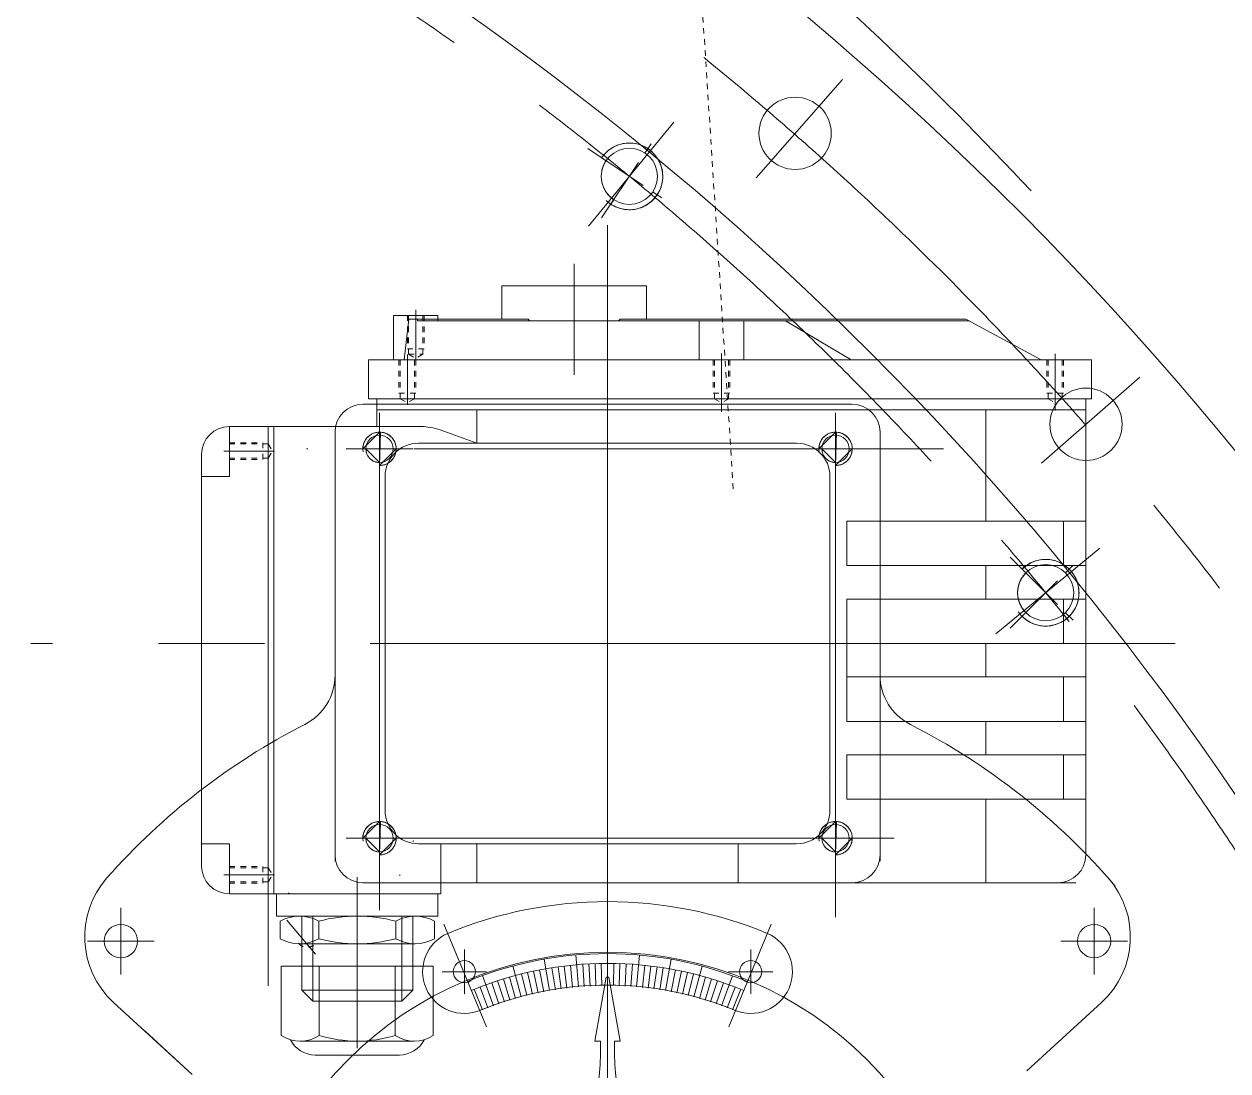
# Model space of a CAD drawing. Header units: millimetres. Extents: x 2 to 671028, y -1 to 511258.
# Drawn here: x 109157 to 114655, y 107528 to 112308 of the extents above; entities that cross this region are included whole.
import ezdxf

# ---------------------------------------------------------------- set-up
doc = ezdxf.new("R2010")
doc.units = ezdxf.units.MM
doc.header["$LTSCALE"] = 25.4
for name, pattern in [('ACAD_ISO02W100', [15, 12, -3]), ('CENTER', [50.8, 31.75, -6.35, 6.35, -6.35]), ('点画线', [18, 12, -2, 2, -2]), ('虚线', [2, 1, -1])]:
    doc.linetypes.add(name, pattern=pattern)
for name, color, linetype, lineweight in [('CAXA1', 5, 'CENTER', 5), ('中心线层', 5, 'CENTER', 5), ('尺寸线', 3, 'Continuous', 5), ('细实线层', 7, 'Continuous', 5), ('虚线层', 6, 'ACAD_ISO02W100', 5)]:
    doc.layers.add(name, color=color, linetype=linetype, lineweight=lineweight)

msp = doc.modelspace()

# ---------------------------------------------------------------- linework, layer by layer
at = {"color": 7, "lineweight": 5}
for p, q in [((111820.82, 111727.56), (111814.96, 111722.14)), ((111826.96, 111732.66), (111820.82, 111727.56)), ((111833.35, 111737.44), (111826.96, 111732.66)), ((111839.98, 111741.87), (111833.35, 111737.44)), ((111846.84, 111745.95), (111839.98, 111741.87)), ((111853.9, 111749.66), (111846.84, 111745.95)), ((111861.15, 111753), (111853.9, 111749.66)), ((111868.56, 111755.96), (111861.15, 111753)), ((111876.11, 111758.52), (111868.56, 111755.96)), ((111883.79, 111760.69), (111876.11, 111758.52)), ((111891.57, 111762.45), (111883.79, 111760.69)), ((111899.44, 111763.8), (111891.57, 111762.45)), ((111907.36, 111764.74), (111899.44, 111763.8)), ((111915.32, 111765.26), (111907.36, 111764.74)), ((111923.3, 111765.37), (111915.32, 111765.26)), ((111931.27, 111765.05), (111923.3, 111765.37)), ((111939.22, 111764.32), (111931.27, 111765.05)), ((111947.11, 111763.18), (111939.22, 111764.32)), ((111954.94, 111761.62), (111947.11, 111763.18)), ((111962.67, 111759.66), (111954.94, 111761.62)), ((111970.29, 111757.29), (111962.67, 111759.66)), ((111977.78, 111754.53), (111970.29, 111757.29)), ((111985.11, 111751.38), (111977.78, 111754.53)), ((111992.27, 111747.85), (111985.11, 111751.38)), ((111999.23, 111743.95), (111992.27, 111747.85)), ((112005.97, 111739.7), (111999.23, 111743.95)), ((112012.49, 111735.09), (112005.97, 111739.7)), ((112018.76, 111730.15), (112012.49, 111735.09)), ((112024.76, 111724.89), (112018.76, 111730.15)), ((111799.19, 111704.16), (111794.59, 111697.65)), ((111794.59, 111697.65), (111794.59, 111697.65)), ((111794.59, 111697.65), (111814.59, 111684.28)), ((111804.13, 111710.43), (111799.19, 111704.16)), ((111809.4, 111716.43), (111804.13, 111710.43)), ((111807.73, 111672.74), (111804.75, 111666.71)), ((111811.01, 111678.6), (111807.73, 111672.74)), ((111814.96, 111722.14), (111809.4, 111716.43)), ((111814.59, 111684.28), (111811.01, 111678.6)), ((111814.59, 111684.28), (111814.59, 111684.28)), ((112030.47, 111719.32), (112024.76, 111724.89)), ((112035.89, 111713.46), (112030.47, 111719.32)), ((112040.99, 111707.33), (112035.89, 111713.46)), ((112045.76, 111700.94), (112040.99, 111707.33)), ((112050.19, 111694.3), (112045.76, 111700.94)), ((112054.27, 111687.45), (112050.19, 111694.3)), ((112057.99, 111680.38), (112054.27, 111687.45)), ((112061.33, 111673.14), (112057.99, 111680.38)), ((112064.29, 111665.73), (112061.33, 111673.14)), ((111793.24, 111621.37), (111792.98, 111614.66)), ((111793.85, 111628.06), (111793.24, 111621.37)), ((111794.82, 111634.71), (111793.85, 111628.06)), ((111796.13, 111641.3), (111794.82, 111634.71)), ((111797.78, 111647.82), (111796.13, 111641.3)), ((111799.78, 111654.23), (111797.78, 111647.82)), ((111802.1, 111660.54), (111799.78, 111654.23)), ((111804.75, 111666.71), (111802.1, 111660.54)), ((112066.85, 111658.17), (112064.29, 111665.73)), ((112069.02, 111650.49), (112066.85, 111658.17)), ((112070.78, 111642.71), (112069.02, 111650.49)), ((112072.13, 111634.85), (112070.78, 111642.71)), ((112073.07, 111626.92), (112072.13, 111634.85)), ((112073.59, 111618.96), (112073.07, 111626.92)), ((112073.69, 111610.99), (112073.59, 111618.96)), ((111792.98, 111614.66), (111793.06, 111607.94)), ((111793.06, 111607.94), (111793.5, 111601.24)), ((111793.5, 111601.24), (111794.29, 111594.56)), ((111794.29, 111594.56), (111795.43, 111587.94)), ((111795.43, 111587.94), (111796.91, 111581.39)), ((111796.91, 111581.39), (111798.74, 111574.92)), ((111798.74, 111574.92), (111800.9, 111568.56)), ((111800.9, 111568.56), (111803.39, 111562.32)), ((111803.39, 111562.32), (111806.2, 111556.22)), ((112062.86, 111556.51), (112065.62, 111563.99)), ((112065.62, 111563.99), (112067.98, 111571.61)), ((112067.98, 111571.61), (112069.95, 111579.35)), ((112069.95, 111579.35), (112071.5, 111587.17)), ((112071.5, 111587.17), (112072.65, 111595.07)), ((112072.65, 111595.07), (112073.38, 111603.01)), ((112073.38, 111603.01), (112073.69, 111610.99)), ((111806.2, 111556.22), (111809.33, 111550.27)), ((111809.33, 111550.27), (111812.76, 111544.5)), ((111812.76, 111544.5), (111816.5, 111538.91)), ((111816.5, 111538.91), (111820.52, 111533.52)), ((111820.52, 111533.52), (111824.81, 111528.36)), ((111824.81, 111528.36), (111829.38, 111523.42)), ((111829.38, 111523.42), (111834.19, 111518.74)), ((111834.19, 111518.74), (111839.24, 111514.31)), ((111839.24, 111514.31), (111844.52, 111510.15)), ((111844.52, 111510.15), (111850, 111506.27)), ((112027.65, 111503.82), (112033.22, 111509.53)), ((112033.22, 111509.53), (112038.48, 111515.53)), ((112038.48, 111515.53), (112043.42, 111521.8)), ((112043.42, 111521.8), (112048.02, 111528.31)), ((112048.02, 111528.31), (112052.28, 111535.06)), ((112048.02, 111528.31), (112048.02, 111528.31)), ((112052.28, 111535.06), (112056.18, 111542.02)), ((112056.18, 111542.02), (112059.71, 111549.18)), ((112059.71, 111549.18), (112062.86, 111556.51)), ((111850, 111506.27), (111836.64, 111486.26)), ((111836.64, 111486.26), (111836.64, 111486.26)), ((111836.64, 111486.26), (111843.38, 111482.01)), ((111843.38, 111482.01), (111850.35, 111478.11)), ((111850, 111506.27), (111850, 111506.27)), ((111850.35, 111478.11), (111857.5, 111474.58)), ((111857.5, 111474.58), (111864.83, 111471.43)), ((111864.83, 111471.43), (111872.32, 111468.67)), ((111872.32, 111468.67), (111879.94, 111466.3)), ((111879.94, 111466.3), (111887.67, 111464.34)), ((111887.67, 111464.34), (111895.5, 111462.78)), ((111895.5, 111462.78), (111903.39, 111461.64)), ((111903.39, 111461.64), (111911.34, 111460.91)), ((111911.34, 111460.91), (111919.31, 111460.59)), ((111919.31, 111460.59), (111927.29, 111460.7)), ((111927.29, 111460.7), (111935.25, 111461.22)), ((111935.25, 111461.22), (111943.17, 111462.16)), ((111943.17, 111462.16), (111951.04, 111463.51)), ((111951.04, 111463.51), (111958.82, 111465.27)), ((111958.82, 111465.27), (111966.5, 111467.43)), ((111966.5, 111467.43), (111974.05, 111470)), ((111974.05, 111470), (111981.46, 111472.96)), ((111981.46, 111472.96), (111988.71, 111476.3)), ((111988.71, 111476.3), (111995.77, 111480.01)), ((111995.77, 111480.01), (112002.63, 111484.09)), ((112002.63, 111484.09), (112009.26, 111488.52)), ((112009.26, 111488.52), (112015.66, 111493.3)), ((112015.66, 111493.3), (112021.79, 111498.4)), ((112021.79, 111498.4), (112027.65, 111503.82)), ((111338.98, 111112.99), (111999.38, 111112.99)), ((111338.98, 111112.99), (111338.98, 110960.59)), ((111999.38, 111112.99), (111999.38, 110960.59)), ((110843.68, 110978.37), (110843.68, 110775.17)), ((110843.68, 110978.37), (111046.88, 110978.37)), ((110893.01, 110775.17), (110913.3, 110960.59)), ((110913.3, 110960.59), (111458.46, 110960.59)), ((110953.03, 110960.59), (110953.03, 110952.97)), ((111046.88, 110978.37), (111046.88, 110952.97)), ((111466.08, 110952.97), (111458.46, 110960.59)), ((111872.28, 110952.97), (111879.9, 110960.59)), ((111879.9, 110960.59), (113455.23, 110960.59)), ((113802.78, 110775.17), (113461.25, 110959.07)), ((110953.03, 110952.97), (113472.58, 110952.97)), ((112240.68, 110952.97), (112240.68, 110775.17)), ((112443.88, 110952.97), (112443.88, 110775.17)), ((112934.94, 110775.17), (112634.38, 110952.97)), ((110729.38, 110775.17), (114031.38, 110775.17)), ((110729.38, 110775.17), (110729.38, 110597.37)), ((114031.38, 110775.17), (114031.38, 110597.37)), ((110729.38, 110597.37), (114031.38, 110597.37)), ((110767.48, 110597.37), (110767.48, 110470.37)), ((114005.98, 110597.37), (114005.98, 108514.57)), ((110703.98, 110571.97), (112939.18, 110571.97)), ((110767.48, 110546.57), (114005.98, 110546.57)), ((111224.68, 110546.57), (111224.68, 110394.17)), ((113548.78, 110546.57), (113548.78, 110038.57)), ((110094.38, 110241.77), (110094.38, 110470.37)), ((110094.38, 110470.37), (110969.84, 110470.37)), ((110272.18, 110470.37), (110272.18, 108336.77)), ((110297.58, 110470.37), (110297.58, 108336.77)), ((110703.98, 110368.77), (110780.18, 110444.97)), ((110716.28, 110410.27), (110714.19, 110406.87)), ((110718.54, 110413.56), (110716.28, 110410.27)), ((110720.96, 110416.72), (110718.54, 110413.56)), ((110723.55, 110419.76), (110720.96, 110416.72)), ((110726.3, 110422.65), (110723.55, 110419.76)), ((110729.19, 110425.4), (110726.3, 110422.65)), ((110732.23, 110427.99), (110729.19, 110425.4)), ((110735.39, 110430.42), (110732.23, 110427.99)), ((110738.68, 110432.68), (110735.39, 110430.42)), ((110742.08, 110434.76), (110738.68, 110432.68)), ((110745.59, 110436.66), (110742.08, 110434.76)), ((110749.19, 110438.38), (110745.59, 110436.66)), ((110752.87, 110439.91), (110749.19, 110438.38)), ((110756.64, 110441.24), (110752.87, 110439.91)), ((110760.46, 110442.37), (110756.64, 110441.24)), ((110764.34, 110443.3), (110760.46, 110442.37)), ((110768.26, 110444.03), (110764.34, 110443.3)), ((110772.22, 110444.55), (110768.26, 110444.03)), ((110776.19, 110444.86), (110772.22, 110444.55)), ((110780.18, 110444.97), (110776.19, 110444.86)), ((110784.17, 110444.86), (110780.18, 110292.57)), ((110788.15, 110444.55), (110784.17, 110444.86)), ((110792.1, 110444.03), (110788.15, 110444.55)), ((110796.03, 110443.3), (110792.1, 110444.03)), ((110799.9, 110442.37), (110796.03, 110443.3)), ((110803.73, 110441.24), (110799.9, 110442.37)), ((110807.49, 110439.91), (110803.73, 110441.24)), ((110811.18, 110438.38), (110807.49, 110439.91)), ((110814.78, 110436.66), (110811.18, 110438.38)), ((110818.28, 110434.76), (110814.78, 110436.66)), ((110821.68, 110432.68), (110818.28, 110434.76)), ((110824.97, 110430.42), (110821.68, 110432.68)), ((110828.14, 110427.99), (110824.97, 110430.42)), ((110831.17, 110425.4), (110828.14, 110427.99)), ((110834.06, 110422.65), (110831.17, 110425.4)), ((110836.81, 110419.76), (110834.06, 110422.65)), ((110839.4, 110416.72), (110836.81, 110419.76)), ((110841.83, 110413.56), (110839.4, 110416.72)), ((110844.09, 110410.27), (110841.83, 110413.56)), ((110846.17, 110406.87), (110844.09, 110410.27)), ((111056.4, 110455.17), (111224.68, 110394.17)), ((112786.78, 110368.77), (112862.98, 110444.97)), ((112799.08, 110410.27), (112796.99, 110406.87)), ((112801.34, 110413.56), (112799.08, 110410.27)), ((112803.76, 110416.72), (112801.34, 110413.56)), ((112806.35, 110419.76), (112803.76, 110416.72)), ((112809.1, 110422.65), (112806.35, 110419.76)), ((112811.99, 110425.4), (112809.1, 110422.65)), ((112815.03, 110427.99), (112811.99, 110425.4)), ((112818.19, 110430.42), (112815.03, 110427.99)), ((112821.48, 110432.68), (112818.19, 110430.42)), ((112824.88, 110434.76), (112821.48, 110432.68)), ((112828.39, 110436.66), (112824.88, 110434.76)), ((112831.99, 110438.38), (112828.39, 110436.66)), ((112835.67, 110439.91), (112831.99, 110438.38)), ((112839.44, 110441.24), (112835.67, 110439.91)), ((112843.26, 110442.37), (112839.44, 110441.24)), ((112847.14, 110443.3), (112843.26, 110442.37)), ((112851.06, 110444.03), (112847.14, 110443.3)), ((112855.02, 110444.55), (112851.06, 110444.03)), ((112858.99, 110444.86), (112855.02, 110444.55)), ((112862.98, 110444.97), (112858.99, 110444.86)), ((112866.97, 110444.86), (112862.98, 110292.57)), ((112870.95, 110444.55), (112866.97, 110444.86)), ((112874.9, 110444.03), (112870.95, 110444.55)), ((112878.83, 110443.3), (112874.9, 110444.03)), ((112882.7, 110442.37), (112878.83, 110443.3)), ((112886.53, 110441.24), (112882.7, 110442.37)), ((112890.29, 110439.91), (112886.53, 110441.24)), ((112893.98, 110438.38), (112890.29, 110439.91)), ((112897.58, 110436.66), (112893.98, 110438.38)), ((112901.08, 110434.76), (112897.58, 110436.66)), ((112904.48, 110432.68), (112901.08, 110434.76)), ((112907.77, 110430.42), (112904.48, 110432.68)), ((112910.94, 110427.99), (112907.77, 110430.42)), ((112913.97, 110425.4), (112910.94, 110427.99)), ((112916.86, 110422.65), (112913.97, 110425.4)), ((112919.61, 110419.76), (112916.86, 110422.65)), ((112922.2, 110416.72), (112919.61, 110419.76)), ((112924.63, 110413.56), (112922.2, 110416.72)), ((112926.89, 110410.27), (112924.63, 110413.56)), ((112928.97, 110406.87), (112926.89, 110410.27)), ((110704.09, 110372.76), (110703.98, 110368.77)), ((110717.73, 110368.77), (110703.98, 110368.77)), ((110703.98, 110368.77), (110856.38, 110368.77)), ((110704.4, 110376.73), (110704.09, 110372.76)), ((110704.92, 110380.69), (110704.4, 110376.73)), ((110705.65, 110384.61), (110704.92, 110380.69)), ((110706.58, 110388.49), (110705.65, 110384.61)), ((110707.71, 110392.32), (110706.58, 110388.49)), ((110709.04, 110396.08), (110707.71, 110392.32)), ((110710.57, 110399.76), (110709.04, 110396.08)), ((110712.29, 110403.36), (110710.57, 110399.76)), ((110714.19, 110406.87), (110712.29, 110403.36)), ((110780.18, 110306.32), (110717.73, 110368.77)), ((110717.73, 110368.77), (110717.82, 110365.5)), ((110780.18, 110306.32), (110717.73, 110368.77)), ((110717.82, 110365.5), (110718.07, 110362.24)), ((110718.07, 110362.24), (110718.5, 110359)), ((110718.5, 110359), (110719.1, 110355.78)), ((110719.1, 110355.78), (110719.86, 110352.6)), ((110719.86, 110352.6), (110720.79, 110349.47)), ((110856.38, 110368.77), (110780.18, 110292.57)), ((110848.08, 110403.36), (110846.17, 110406.87)), ((110849.79, 110399.76), (110848.08, 110403.36)), ((110851.32, 110396.08), (110849.79, 110399.76)), ((110852.65, 110392.32), (110851.32, 110396.08)), ((110853.79, 110388.49), (110852.65, 110392.32)), ((110854.72, 110384.61), (110853.79, 110388.49)), ((110853.79, 110349.05), (110854.72, 110352.93)), ((110855.44, 110380.69), (110854.72, 110384.61)), ((110854.72, 110352.93), (110855.44, 110356.85)), ((110855.97, 110376.73), (110855.44, 110380.69)), ((110855.44, 110356.85), (110855.97, 110360.8)), ((110856.28, 110372.76), (110855.97, 110376.73)), ((110855.97, 110360.8), (110856.28, 110364.78)), ((110856.38, 110368.77), (110856.28, 110372.76)), ((110856.28, 110364.78), (110856.38, 110368.77)), ((110957.98, 110394.17), (112685.18, 110394.17)), ((112786.89, 110372.76), (112786.78, 110368.77)), ((112800.53, 110368.77), (112786.78, 110368.77)), ((112786.78, 110368.77), (112939.18, 110368.77)), ((112787.2, 110376.73), (112786.89, 110372.76)), ((112787.72, 110380.69), (112787.2, 110376.73)), ((112788.45, 110384.61), (112787.72, 110380.69)), ((112789.38, 110388.49), (112788.45, 110384.61)), ((112790.51, 110392.32), (112789.38, 110388.49)), ((112791.84, 110396.08), (112790.51, 110392.32)), ((112793.37, 110399.76), (112791.84, 110396.08)), ((112795.09, 110403.36), (112793.37, 110399.76)), ((112796.99, 110406.87), (112795.09, 110403.36)), ((112862.98, 110306.32), (112800.53, 110368.77)), ((112800.53, 110368.77), (112800.62, 110365.5)), ((112862.98, 110306.32), (112800.53, 110368.77)), ((112800.62, 110365.5), (112800.87, 110362.24)), ((112800.87, 110362.24), (112801.3, 110359)), ((112801.3, 110359), (112801.9, 110355.78)), ((112801.9, 110355.78), (112802.66, 110352.6)), ((112802.66, 110352.6), (112803.59, 110349.47)), ((112939.18, 110368.77), (112862.98, 110292.57)), ((112930.88, 110403.36), (112928.97, 110406.87)), ((112932.59, 110399.76), (112930.88, 110403.36)), ((112934.12, 110396.08), (112932.59, 110399.76)), ((112935.45, 110392.32), (112934.12, 110396.08)), ((112936.59, 110388.49), (112935.45, 110392.32)), ((112937.52, 110384.61), (112936.59, 110388.49)), ((112936.59, 110349.05), (112937.52, 110352.93)), ((112938.24, 110380.69), (112937.52, 110384.61)), ((112937.52, 110352.93), (112938.24, 110356.85)), ((112938.77, 110376.73), (112938.24, 110380.69)), ((112938.24, 110356.85), (112938.77, 110360.8)), ((112939.08, 110372.76), (112938.77, 110376.73)), ((112938.77, 110360.8), (112939.08, 110364.78)), ((112939.18, 110368.77), (112939.08, 110372.76)), ((112939.08, 110364.78), (112939.18, 110368.77)), ((109967.38, 110343.37), (109967.38, 108463.77)), ((110720.79, 110349.47), (110721.88, 110346.39)), ((110721.88, 110346.39), (110723.13, 110343.37)), ((110723.13, 110343.37), (110724.54, 110340.42)), ((110724.54, 110340.42), (110726.1, 110337.54)), ((110726.1, 110337.54), (110727.81, 110334.75)), ((110727.81, 110334.75), (110729.66, 110332.06)), ((110729.66, 110332.06), (110731.65, 110329.47)), ((110731.65, 110329.47), (110733.77, 110326.98)), ((110733.77, 110326.98), (110736.02, 110324.61)), ((110736.02, 110324.61), (110738.39, 110322.36)), ((110738.39, 110322.36), (110740.88, 110320.23)), ((110740.88, 110320.23), (110743.47, 110318.24)), ((110743.47, 110318.24), (110746.17, 110316.39)), ((110746.17, 110316.39), (110748.96, 110314.68)), ((110748.96, 110314.68), (110751.83, 110313.12)), ((110751.83, 110313.12), (110754.78, 110311.72)), ((110754.78, 110311.72), (110757.8, 110310.46)), ((110757.8, 110310.46), (110760.88, 110309.37)), ((110760.88, 110309.37), (110764.02, 110308.44)), ((110764.02, 110308.44), (110767.2, 110307.68)), ((110767.2, 110307.68), (110770.41, 110307.09)), ((110770.41, 110307.09), (110773.65, 110306.66)), ((110773.65, 110306.66), (110776.91, 110306.4)), ((110776.91, 110306.4), (110780.18, 110306.32)), ((110780.18, 110292.57), (110780.18, 110306.32)), ((110803.73, 110296.3), (110807.49, 110297.63)), ((110807.49, 110297.63), (110811.18, 110299.16)), ((110811.18, 110299.16), (110814.78, 110300.87)), ((110814.78, 110300.87), (110818.28, 110302.78)), ((110818.28, 110302.78), (110821.68, 110304.86)), ((110821.68, 110304.86), (110824.97, 110307.12)), ((110824.97, 110307.12), (110828.14, 110309.55)), ((110828.14, 110309.55), (110831.17, 110312.14)), ((110831.17, 110312.14), (110834.06, 110314.89)), ((110834.06, 110314.89), (110836.81, 110317.78)), ((110836.81, 110317.78), (110839.4, 110320.81)), ((110839.4, 110320.81), (110841.83, 110323.98)), ((110841.83, 110323.98), (110844.09, 110327.27)), ((110844.09, 110327.27), (110846.17, 110330.67)), ((110846.17, 110330.67), (110848.08, 110334.17)), ((110848.08, 110334.17), (110849.79, 110337.78)), ((110849.79, 110337.78), (110851.32, 110341.46)), ((110851.32, 110341.46), (110852.65, 110345.22)), ((110852.65, 110345.22), (110853.79, 110349.05)), ((112803.59, 110349.47), (112804.68, 110346.39)), ((112804.68, 110346.39), (112805.93, 110343.37)), ((112805.93, 110343.37), (112807.34, 110340.42)), ((112807.34, 110340.42), (112808.9, 110337.54)), ((112808.9, 110337.54), (112810.61, 110334.75)), ((112810.61, 110334.75), (112812.46, 110332.06)), ((112812.46, 110332.06), (112814.45, 110329.47)), ((112814.45, 110329.47), (112816.57, 110326.98)), ((112816.57, 110326.98), (112818.82, 110324.61)), ((112818.82, 110324.61), (112821.19, 110322.36)), ((112821.19, 110322.36), (112823.68, 110320.23)), ((112823.68, 110320.23), (112826.27, 110318.24)), ((112826.27, 110318.24), (112828.97, 110316.39)), ((112828.97, 110316.39), (112831.76, 110314.68)), ((112831.76, 110314.68), (112834.63, 110313.12)), ((112834.63, 110313.12), (112837.58, 110311.72)), ((112837.58, 110311.72), (112840.6, 110310.46)), ((112840.6, 110310.46), (112843.68, 110309.37)), ((112843.68, 110309.37), (112846.82, 110308.44)), ((112846.82, 110308.44), (112850, 110307.68)), ((112850, 110307.68), (112853.21, 110307.09)), ((112853.21, 110307.09), (112856.45, 110306.66)), ((112856.45, 110306.66), (112859.71, 110306.4)), ((112859.71, 110306.4), (112862.98, 110306.32)), ((112862.98, 110292.57), (112862.98, 110306.32)), ((112886.53, 110296.3), (112890.29, 110297.63)), ((112890.29, 110297.63), (112893.98, 110299.16)), ((112893.98, 110299.16), (112897.58, 110300.87)), ((112897.58, 110300.87), (112901.08, 110302.78)), ((112901.08, 110302.78), (112904.48, 110304.86)), ((112904.48, 110304.86), (112907.77, 110307.12)), ((112907.77, 110307.12), (112910.94, 110309.55)), ((112910.94, 110309.55), (112913.97, 110312.14)), ((112913.97, 110312.14), (112916.86, 110314.89)), ((112916.86, 110314.89), (112919.61, 110317.78)), ((112919.61, 110317.78), (112922.2, 110320.81)), ((112922.2, 110320.81), (112924.63, 110323.98)), ((112924.63, 110323.98), (112926.89, 110327.27)), ((112926.89, 110327.27), (112928.97, 110330.67)), ((112928.97, 110330.67), (112930.88, 110334.17)), ((112930.88, 110334.17), (112932.59, 110337.78)), ((112932.59, 110337.78), (112934.12, 110341.46)), ((112934.12, 110341.46), (112935.45, 110345.22)), ((112935.45, 110345.22), (112936.59, 110349.05)), ((110780.18, 110292.57), (110784.17, 110292.67)), ((110784.17, 110292.67), (110788.15, 110292.99)), ((110788.15, 110292.99), (110792.1, 110293.51)), ((110792.1, 110293.51), (110796.03, 110294.23)), ((110796.03, 110294.23), (110799.9, 110295.16)), ((110799.9, 110295.16), (110803.73, 110296.3)), ((112862.98, 110292.57), (112866.97, 110292.67)), ((112866.97, 110292.67), (112870.95, 110292.99)), ((112870.95, 110292.99), (112874.9, 110293.51)), ((112874.9, 110293.51), (112878.83, 110294.23)), ((112878.83, 110294.23), (112882.7, 110295.16)), ((112882.7, 110295.16), (112886.53, 110296.3)), ((109967.38, 110241.77), (110094.38, 110241.77)), ((110805.58, 110241.77), (110805.58, 108717.77)), ((112837.58, 110241.77), (112837.58, 108717.77)), ((112913.78, 110038.57), (114005.98, 110038.57)), ((112913.78, 110038.57), (112913.78, 109835.37)), ((113904.38, 110038.57), (113904.38, 109835.37)), ((113783.14, 109858.91), (113775.48, 109856.65)), ((113790.89, 109860.78), (113783.14, 109858.91)), ((113798.74, 109862.23), (113790.89, 109860.78)), ((113806.65, 109863.27), (113798.74, 109862.23)), ((113814.6, 109863.9), (113806.65, 109863.27)), ((113822.58, 109864.11), (113814.6, 109863.9)), ((113830.56, 109863.9), (113822.58, 109864.11)), ((113838.51, 109863.27), (113830.56, 109863.9)), ((113846.42, 109862.23), (113838.51, 109863.27)), ((113854.26, 109860.78), (113846.42, 109862.23)), ((113862.02, 109858.91), (113854.26, 109860.78)), ((113869.67, 109856.65), (113862.02, 109858.91)), ((112913.78, 109835.37), (114005.98, 109835.37)), ((113548.78, 109835.37), (113548.78, 109682.97)), ((113720.6, 109824.96), (113714.82, 109819.47)), ((113714.82, 109819.47), (113714.82, 109819.47)), ((113714.82, 109819.47), (113731.83, 109802.46)), ((113726.67, 109830.14), (113720.6, 109824.96)), ((113733, 109835), (113726.67, 109830.14)), ((113731.83, 109802.46), (113727.2, 109797.58)), ((113731.83, 109802.46), (113731.83, 109802.46)), ((113739.58, 109839.52), (113733, 109835)), ((113746.38, 109843.69), (113739.58, 109839.52)), ((113753.39, 109847.5), (113746.38, 109843.69)), ((113760.59, 109850.93), (113753.39, 109847.5)), ((113767.96, 109853.98), (113760.59, 109850.93)), ((113775.48, 109856.65), (113767.96, 109853.98)), ((113877.19, 109853.98), (113869.67, 109856.65)), ((113884.57, 109850.93), (113877.19, 109853.98)), ((113891.77, 109847.5), (113884.57, 109850.93)), ((113898.78, 109843.69), (113891.77, 109847.5)), ((113905.58, 109839.52), (113898.78, 109843.69)), ((113912.16, 109835), (113905.58, 109839.52)), ((113918.49, 109830.14), (113912.16, 109835)), ((113924.55, 109824.96), (113918.49, 109830.14)), ((113930.34, 109819.47), (113924.55, 109824.96)), ((113935.83, 109813.68), (113930.34, 109819.47)), ((113941.02, 109807.62), (113935.83, 109813.68)), ((113945.87, 109801.29), (113941.02, 109807.62)), ((113700.52, 109751.37), (113698.61, 109744.92)), ((113702.76, 109757.7), (113700.52, 109751.37)), ((113705.33, 109763.91), (113702.76, 109757.7)), ((113708.23, 109769.97), (113705.33, 109763.91)), ((113711.43, 109775.88), (113708.23, 109769.97)), ((113714.94, 109781.61), (113711.43, 109775.88)), ((113718.75, 109787.14), (113714.94, 109781.61)), ((113722.84, 109792.47), (113718.75, 109787.14)), ((113727.2, 109797.58), (113722.84, 109792.47)), ((113950.39, 109794.71), (113945.87, 109801.29)), ((113954.56, 109787.91), (113950.39, 109794.71)), ((113958.37, 109780.89), (113954.56, 109787.91)), ((113961.8, 109773.69), (113958.37, 109780.89)), ((113964.86, 109766.32), (113961.8, 109773.69)), ((113967.52, 109758.8), (113964.86, 109766.32)), ((113969.79, 109751.15), (113967.52, 109758.8)), ((113971.65, 109743.39), (113969.79, 109751.15)), ((113694.41, 109718.42), (113694.24, 109711.71)), ((113694.24, 109711.71), (113694.41, 109704.99)), ((113694.94, 109725.12), (113694.41, 109718.42)), ((113694.41, 109704.99), (113694.94, 109698.29)), ((113695.82, 109731.78), (113694.94, 109725.12)), ((113694.94, 109698.29), (113695.82, 109691.63)), ((113697.04, 109738.39), (113695.82, 109731.78)), ((113698.61, 109744.92), (113697.04, 109738.39)), ((113973.1, 109735.55), (113971.65, 109743.39)), ((113974.14, 109727.64), (113973.1, 109735.55)), ((113973.1, 109687.87), (113974.14, 109695.78)), ((113974.77, 109719.68), (113974.14, 109727.64)), ((113974.14, 109695.78), (113974.77, 109703.73)), ((113974.98, 109711.71), (113974.77, 109719.68)), ((113974.77, 109703.73), (113974.98, 109711.71)), ((112913.78, 109682.97), (114005.98, 109682.97)), ((112913.78, 109682.97), (112913.78, 109479.77)), ((113695.82, 109691.63), (113697.04, 109685.02)), ((113697.04, 109685.02), (113698.61, 109678.49)), ((113698.61, 109678.49), (113700.52, 109672.05)), ((113700.52, 109672.05), (113702.76, 109665.71)), ((113702.76, 109665.71), (113705.33, 109659.51)), ((113705.33, 109659.51), (113708.23, 109653.44)), ((113708.23, 109653.44), (113711.43, 109647.54)), ((113711.43, 109647.54), (113714.94, 109641.81)), ((113714.94, 109641.81), (113718.75, 109636.27)), ((113904.38, 109682.97), (113904.38, 109479.77)), ((113954.56, 109635.51), (113958.37, 109642.52)), ((113958.37, 109642.52), (113961.8, 109649.72)), ((113961.8, 109649.72), (113964.86, 109657.09)), ((113964.86, 109657.09), (113967.52, 109664.61)), ((113967.52, 109664.61), (113969.79, 109672.26)), ((113969.79, 109672.26), (113971.65, 109680.02)), ((113971.65, 109680.02), (113973.1, 109687.87)), ((113731.83, 109620.96), (113714.82, 109603.94)), ((113714.82, 109603.94), (113714.82, 109603.94)), ((113714.82, 109603.94), (113720.6, 109598.45)), ((113718.75, 109636.27), (113722.84, 109630.94)), ((113720.6, 109598.45), (113726.67, 109593.27)), ((113722.84, 109630.94), (113727.2, 109625.83)), ((113726.67, 109593.27), (113733, 109588.41)), ((113727.2, 109625.83), (113731.83, 109620.96)), ((113731.83, 109620.96), (113731.83, 109620.96)), ((113733, 109588.41), (113739.58, 109583.89)), ((113739.58, 109583.89), (113746.38, 109579.72)), ((113898.78, 109579.72), (113905.58, 109583.89)), ((113905.58, 109583.89), (113912.16, 109588.41)), ((113912.16, 109588.41), (113918.49, 109593.27)), ((113918.49, 109593.27), (113924.55, 109598.45)), ((113924.55, 109598.45), (113930.34, 109603.94)), ((113930.34, 109603.94), (113935.83, 109609.73)), ((113930.34, 109603.94), (113930.34, 109603.94)), ((113935.83, 109609.73), (113941.02, 109615.8)), ((113941.02, 109615.8), (113945.87, 109622.13)), ((113945.87, 109622.13), (113950.39, 109628.7)), ((113950.39, 109628.7), (113954.56, 109635.51)), ((113746.38, 109579.72), (113753.39, 109575.92)), ((113753.39, 109575.92), (113760.59, 109572.48)), ((113760.59, 109572.48), (113767.96, 109569.43)), ((113767.96, 109569.43), (113775.48, 109566.77)), ((113775.48, 109566.77), (113783.14, 109564.5)), ((113783.14, 109564.5), (113790.89, 109562.64)), ((113790.89, 109562.64), (113798.74, 109561.18)), ((113798.74, 109561.18), (113806.65, 109560.14)), ((113806.65, 109560.14), (113814.6, 109559.52)), ((113814.6, 109559.52), (113822.58, 109559.31)), ((113822.58, 109559.31), (113830.56, 109559.52)), ((113830.56, 109559.52), (113838.51, 109560.14)), ((113838.51, 109560.14), (113846.42, 109561.18)), ((113846.42, 109561.18), (113854.26, 109562.64)), ((113854.26, 109562.64), (113862.02, 109564.5)), ((113862.02, 109564.5), (113869.67, 109566.77)), ((113869.67, 109566.77), (113877.19, 109569.43)), ((113877.19, 109569.43), (113884.57, 109572.48)), ((113884.57, 109572.48), (113891.77, 109575.92)), ((113891.77, 109575.92), (113898.78, 109579.72)), ((112913.78, 109479.77), (114005.98, 109479.77)), ((113548.78, 109479.77), (113548.78, 109327.37)), ((112913.78, 109327.37), (114005.98, 109327.37)), ((112913.78, 109327.37), (112913.78, 109124.17)), ((113904.38, 109327.37), (113904.38, 109124.17)), ((112913.78, 109124.17), (114005.98, 109124.17)), ((113548.78, 109124.17), (113548.78, 108971.77)), ((112913.78, 108971.77), (114005.98, 108971.77)), ((112913.78, 108971.77), (112913.78, 108768.57)), ((113904.38, 108971.77), (113904.38, 108768.57)), ((112913.78, 108768.57), (114005.98, 108768.57)), ((113548.78, 108768.57), (113548.78, 108387.57)), ((110703.98, 108590.77), (110780.18, 108666.97)), ((110732.23, 108649.99), (110729.19, 108647.4)), ((110735.39, 108652.42), (110732.23, 108649.99)), ((110738.68, 108654.68), (110735.39, 108652.42)), ((110742.08, 108656.76), (110738.68, 108654.68)), ((110745.59, 108658.66), (110742.08, 108656.76)), ((110749.19, 108660.38), (110745.59, 108658.66)), ((110752.87, 108661.91), (110749.19, 108660.38)), ((110756.64, 108663.24), (110752.87, 108661.91)), ((110760.46, 108664.37), (110756.64, 108663.24)), ((110764.34, 108665.3), (110760.46, 108664.37)), ((110768.26, 108666.03), (110764.34, 108665.3)), ((110772.22, 108666.55), (110768.26, 108666.03)), ((110776.19, 108666.86), (110772.22, 108666.55)), ((110780.18, 108666.97), (110776.19, 108666.86)), ((110784.17, 108666.86), (110780.18, 108514.57)), ((110788.15, 108666.55), (110784.17, 108666.86)), ((110792.1, 108666.03), (110788.15, 108666.55)), ((110796.03, 108665.3), (110792.1, 108666.03)), ((110799.9, 108664.37), (110796.03, 108665.3)), ((110803.73, 108663.24), (110799.9, 108664.37)), ((110807.49, 108661.91), (110803.73, 108663.24)), ((110811.18, 108660.38), (110807.49, 108661.91)), ((110814.78, 108658.66), (110811.18, 108660.38)), ((110818.28, 108656.76), (110814.78, 108658.66)), ((110821.68, 108654.68), (110818.28, 108656.76)), ((110824.97, 108652.42), (110821.68, 108654.68)), ((110828.14, 108649.99), (110824.97, 108652.42)), ((110831.17, 108647.4), (110828.14, 108649.99)), ((112786.78, 108590.77), (112862.98, 108666.97)), ((112815.03, 108649.99), (112811.99, 108647.4)), ((112818.19, 108652.42), (112815.03, 108649.99)), ((112821.48, 108654.68), (112818.19, 108652.42)), ((112824.88, 108656.76), (112821.48, 108654.68)), ((112828.39, 108658.66), (112824.88, 108656.76)), ((112831.99, 108660.38), (112828.39, 108658.66)), ((112835.67, 108661.91), (112831.99, 108660.38)), ((112839.44, 108663.24), (112835.67, 108661.91)), ((112843.26, 108664.37), (112839.44, 108663.24)), ((112847.14, 108665.3), (112843.26, 108664.37)), ((112851.06, 108666.03), (112847.14, 108665.3)), ((112855.02, 108666.55), (112851.06, 108666.03)), ((112858.99, 108666.86), (112855.02, 108666.55)), ((112862.98, 108666.97), (112858.99, 108666.86)), ((112866.97, 108666.86), (112862.98, 108514.57)), ((112870.95, 108666.55), (112866.97, 108666.86)), ((112874.9, 108666.03), (112870.95, 108666.55)), ((112878.83, 108665.3), (112874.9, 108666.03)), ((112882.7, 108664.37), (112878.83, 108665.3)), ((112886.53, 108663.24), (112882.7, 108664.37)), ((112890.29, 108661.91), (112886.53, 108663.24)), ((112893.98, 108660.38), (112890.29, 108661.91)), ((112897.58, 108658.66), (112893.98, 108660.38)), ((112901.08, 108656.76), (112897.58, 108658.66)), ((112904.48, 108654.68), (112901.08, 108656.76)), ((112907.77, 108652.42), (112904.48, 108654.68)), ((112910.94, 108649.99), (112907.77, 108652.42)), ((112913.97, 108647.4), (112910.94, 108649.99)), ((110704.09, 108594.76), (110703.98, 108590.77)), ((110704.4, 108598.73), (110704.09, 108594.76)), ((110704.92, 108602.69), (110704.4, 108598.73)), ((110705.65, 108606.61), (110704.92, 108602.69)), ((110706.58, 108610.49), (110705.65, 108606.61)), ((110707.71, 108614.32), (110706.58, 108610.49)), ((110709.04, 108618.08), (110707.71, 108614.32)), ((110710.57, 108621.76), (110709.04, 108618.08)), ((110712.29, 108625.36), (110710.57, 108621.76)), ((110714.19, 108628.87), (110712.29, 108625.36)), ((110716.28, 108632.27), (110714.19, 108628.87)), ((110718.54, 108635.56), (110716.28, 108632.27)), ((110720.96, 108638.72), (110718.54, 108635.56)), ((110723.55, 108641.76), (110720.96, 108638.72)), ((110726.3, 108644.65), (110723.55, 108641.76)), ((110729.19, 108647.4), (110726.3, 108644.65)), ((110834.06, 108644.65), (110831.17, 108647.4)), ((110836.81, 108641.76), (110834.06, 108644.65)), ((110839.4, 108638.72), (110836.81, 108641.76)), ((110841.83, 108635.56), (110839.4, 108638.72)), ((110844.09, 108632.27), (110841.83, 108635.56)), ((110846.17, 108628.87), (110844.09, 108632.27)), ((110848.08, 108625.36), (110846.17, 108628.87)), ((110849.79, 108621.76), (110848.08, 108625.36)), ((110851.32, 108618.08), (110849.79, 108621.76)), ((110852.65, 108614.32), (110851.32, 108618.08)), ((110853.79, 108610.49), (110852.65, 108614.32)), ((110854.72, 108606.61), (110853.79, 108610.49)), ((110855.44, 108602.69), (110854.72, 108606.61)), ((110855.97, 108598.73), (110855.44, 108602.69)), ((110856.28, 108594.76), (110855.97, 108598.73)), ((110856.38, 108590.77), (110856.28, 108594.76)), ((112786.89, 108594.76), (112786.78, 108590.77)), ((112787.2, 108598.73), (112786.89, 108594.76)), ((112787.72, 108602.69), (112787.2, 108598.73)), ((112788.45, 108606.61), (112787.72, 108602.69)), ((112789.38, 108610.49), (112788.45, 108606.61)), ((112790.51, 108614.32), (112789.38, 108610.49)), ((112791.84, 108618.08), (112790.51, 108614.32)), ((112793.37, 108621.76), (112791.84, 108618.08)), ((112795.09, 108625.36), (112793.37, 108621.76)), ((112796.99, 108628.87), (112795.09, 108625.36)), ((112799.08, 108632.27), (112796.99, 108628.87)), ((112801.34, 108635.56), (112799.08, 108632.27)), ((112803.76, 108638.72), (112801.34, 108635.56)), ((112806.35, 108641.76), (112803.76, 108638.72)), ((112809.1, 108644.65), (112806.35, 108641.76)), ((112811.99, 108647.4), (112809.1, 108644.65)), ((112916.86, 108644.65), (112913.97, 108647.4)), ((112919.61, 108641.76), (112916.86, 108644.65)), ((112922.2, 108638.72), (112919.61, 108641.76)), ((112924.63, 108635.56), (112922.2, 108638.72)), ((112926.89, 108632.27), (112924.63, 108635.56)), ((112928.97, 108628.87), (112926.89, 108632.27)), ((112930.88, 108625.36), (112928.97, 108628.87)), ((112932.59, 108621.76), (112930.88, 108625.36)), ((112934.12, 108618.08), (112932.59, 108621.76)), ((112935.45, 108614.32), (112934.12, 108618.08)), ((112936.59, 108610.49), (112935.45, 108614.32)), ((112937.52, 108606.61), (112936.59, 108610.49)), ((112938.24, 108602.69), (112937.52, 108606.61)), ((112938.77, 108598.73), (112938.24, 108602.69)), ((112939.08, 108594.76), (112938.77, 108598.73)), ((112939.18, 108590.77), (112939.08, 108594.76)), ((109967.38, 108565.37), (110094.38, 108565.37)), ((110094.38, 108565.37), (110094.38, 108336.77)), ((110717.73, 108590.77), (110703.98, 108590.77)), ((110703.98, 108590.77), (110856.38, 108590.77)), ((110780.18, 108528.32), (110717.73, 108590.77)), ((110717.73, 108590.77), (110717.82, 108587.5)), ((110780.18, 108528.32), (110717.73, 108590.77)), ((110717.82, 108587.5), (110718.07, 108584.24)), ((110718.07, 108584.24), (110718.5, 108581)), ((110718.5, 108581), (110719.1, 108577.78)), ((110719.1, 108577.78), (110719.86, 108574.6)), ((110719.86, 108574.6), (110720.79, 108571.47)), ((110720.79, 108571.47), (110721.88, 108568.39)), ((110721.88, 108568.39), (110723.13, 108565.37)), ((110723.13, 108565.37), (110724.54, 108562.42)), ((110724.54, 108562.42), (110726.1, 108559.54)), ((110726.1, 108559.54), (110727.81, 108556.75)), ((110727.81, 108556.75), (110729.66, 108554.06)), ((110729.66, 108554.06), (110731.65, 108551.47)), ((110731.65, 108551.47), (110733.77, 108548.98)), ((110733.77, 108548.98), (110736.02, 108546.61)), ((110736.02, 108546.61), (110738.39, 108544.36)), ((110738.39, 108544.36), (110740.88, 108542.23)), ((110740.88, 108542.23), (110743.47, 108540.24)), ((110743.47, 108540.24), (110746.17, 108538.39)), ((110746.17, 108538.39), (110748.96, 108536.68)), ((110856.38, 108590.77), (110780.18, 108514.57)), ((110834.06, 108536.89), (110836.81, 108539.78)), ((110836.81, 108539.78), (110839.4, 108542.81)), ((110839.4, 108542.81), (110841.83, 108545.98)), ((110841.83, 108545.98), (110844.09, 108549.27)), ((110844.09, 108549.27), (110846.17, 108552.67)), ((110846.17, 108552.67), (110848.08, 108556.17)), ((110848.08, 108556.17), (110849.79, 108559.78)), ((110849.79, 108559.78), (110851.32, 108563.46)), ((110851.32, 108563.46), (110852.65, 108567.22)), ((110852.65, 108567.22), (110853.79, 108571.05)), ((110853.79, 108571.05), (110854.72, 108574.93)), ((110854.72, 108574.93), (110855.44, 108578.85)), ((110855.44, 108578.85), (110855.97, 108582.8)), ((110855.97, 108582.8), (110856.28, 108586.78)), ((110856.28, 108586.78), (110856.38, 108590.77)), ((110957.98, 108565.37), (112685.18, 108565.37)), ((111059.58, 108565.37), (111059.58, 108336.77)), ((111224.68, 108565.37), (111224.68, 108387.57)), ((112418.48, 108565.37), (112418.48, 108387.57)), ((112800.53, 108590.77), (112786.78, 108590.77)), ((112786.78, 108590.77), (112939.18, 108590.77)), ((112862.98, 108528.32), (112800.53, 108590.77)), ((112800.53, 108590.77), (112800.62, 108587.5)), ((112862.98, 108528.32), (112800.53, 108590.77)), ((112800.62, 108587.5), (112800.87, 108584.24)), ((112800.87, 108584.24), (112801.3, 108581)), ((112801.3, 108581), (112801.9, 108577.78)), ((112801.9, 108577.78), (112802.66, 108574.6)), ((112802.66, 108574.6), (112803.59, 108571.47)), ((112803.59, 108571.47), (112804.68, 108568.39)), ((112804.68, 108568.39), (112805.93, 108565.37)), ((112805.93, 108565.37), (112807.34, 108562.42)), ((112807.34, 108562.42), (112808.9, 108559.54)), ((112808.9, 108559.54), (112810.61, 108556.75)), ((112810.61, 108556.75), (112812.46, 108554.06)), ((112812.46, 108554.06), (112814.45, 108551.47)), ((112814.45, 108551.47), (112816.57, 108548.98)), ((112816.57, 108548.98), (112818.82, 108546.61)), ((112818.82, 108546.61), (112821.19, 108544.36)), ((112821.19, 108544.36), (112823.68, 108542.23)), ((112823.68, 108542.23), (112826.27, 108540.24)), ((112826.27, 108540.24), (112828.97, 108538.39)), ((112828.97, 108538.39), (112831.76, 108536.68)), ((112939.18, 108590.77), (112862.98, 108514.57)), ((112916.86, 108536.89), (112919.61, 108539.78)), ((112919.61, 108539.78), (112922.2, 108542.81)), ((112922.2, 108542.81), (112924.63, 108545.98)), ((112924.63, 108545.98), (112926.89, 108549.27)), ((112926.89, 108549.27), (112928.97, 108552.67)), ((112928.97, 108552.67), (112930.88, 108556.17)), ((112930.88, 108556.17), (112932.59, 108559.78)), ((112932.59, 108559.78), (112934.12, 108563.46)), ((112934.12, 108563.46), (112935.45, 108567.22)), ((112935.45, 108567.22), (112936.59, 108571.05)), ((112936.59, 108571.05), (112937.52, 108574.93)), ((112937.52, 108574.93), (112938.24, 108578.85)), ((112938.24, 108578.85), (112938.77, 108582.8)), ((112938.77, 108582.8), (112939.08, 108586.78)), ((112939.08, 108586.78), (112939.18, 108590.77)), ((110748.96, 108536.68), (110751.83, 108535.12)), ((110751.83, 108535.12), (110754.78, 108533.72)), ((110754.78, 108533.72), (110757.8, 108532.46)), ((110757.8, 108532.46), (110760.88, 108531.37)), ((110760.88, 108531.37), (110764.02, 108530.44)), ((110764.02, 108530.44), (110767.2, 108529.68)), ((110767.2, 108529.68), (110770.41, 108529.09)), ((110770.41, 108529.09), (110773.65, 108528.66)), ((110773.65, 108528.66), (110776.91, 108528.4)), ((110776.91, 108528.4), (110780.18, 108528.32)), ((110780.18, 108514.57), (110780.18, 108528.32)), ((110780.18, 108514.57), (110784.17, 108514.67)), ((110784.17, 108514.67), (110788.15, 108514.99)), ((110788.15, 108514.99), (110792.1, 108515.51)), ((110792.1, 108515.51), (110796.03, 108516.23)), ((110796.03, 108516.23), (110799.9, 108517.16)), ((110799.9, 108517.16), (110803.73, 108518.3)), ((110803.73, 108518.3), (110807.49, 108519.63)), ((110807.49, 108519.63), (110811.18, 108521.16)), ((110811.18, 108521.16), (110814.78, 108522.87)), ((110814.78, 108522.87), (110818.28, 108524.78)), ((110818.28, 108524.78), (110821.68, 108526.86)), ((110821.68, 108526.86), (110824.97, 108529.12)), ((110824.97, 108529.12), (110828.14, 108531.55)), ((110828.14, 108531.55), (110831.17, 108534.14)), ((110831.17, 108534.14), (110834.06, 108536.89)), ((112831.76, 108536.68), (112834.63, 108535.12)), ((112834.63, 108535.12), (112837.58, 108533.72)), ((112837.58, 108533.72), (112840.6, 108532.46)), ((112840.6, 108532.46), (112843.68, 108531.37)), ((112843.68, 108531.37), (112846.82, 108530.44)), ((112846.82, 108530.44), (112850, 108529.68)), ((112850, 108529.68), (112853.21, 108529.09)), ((112853.21, 108529.09), (112856.45, 108528.66)), ((112856.45, 108528.66), (112859.71, 108528.4)), ((112859.71, 108528.4), (112862.98, 108528.32)), ((112862.98, 108514.57), (112862.98, 108528.32)), ((112862.98, 108514.57), (112866.97, 108514.67)), ((112866.97, 108514.67), (112870.95, 108514.99)), ((112870.95, 108514.99), (112874.9, 108515.51)), ((112874.9, 108515.51), (112878.83, 108516.23)), ((112878.83, 108516.23), (112882.7, 108517.16)), ((112882.7, 108517.16), (112886.53, 108518.3)), ((112886.53, 108518.3), (112890.29, 108519.63)), ((112890.29, 108519.63), (112893.98, 108521.16)), ((112893.98, 108521.16), (112897.58, 108522.87)), ((112897.58, 108522.87), (112901.08, 108524.78)), ((112901.08, 108524.78), (112904.48, 108526.86)), ((112904.48, 108526.86), (112907.77, 108529.12)), ((112907.77, 108529.12), (112910.94, 108531.55)), ((112910.94, 108531.55), (112913.97, 108534.14)), ((112913.97, 108534.14), (112916.86, 108536.89)), ((113878.98, 108387.57), (112915.77, 108387.57)), ((110094.38, 108336.77), (111059.58, 108336.77)), ((110310.28, 108336.77), (110310.28, 108235.17)), ((111046.88, 108336.77), (111046.88, 108235.17)), ((110310.28, 108235.17), (111046.88, 108235.17)), ((110326.63, 108211.59), (110326.63, 108131.74)), ((110942.55, 108235.17), (110414.62, 108235.17)), ((110424.58, 108235.17), (110424.58, 107897.16)), ((110502.61, 108131.74), (110502.61, 108211.59)), ((110854.56, 108131.74), (110854.56, 108211.59)), ((110932.58, 108235.17), (110932.58, 107897.16)), ((111030.54, 108211.59), (111030.54, 108131.74)), ((110942.55, 108108.17), (110414.62, 108108.17)), ((111688.75, 107912.02), (111676.01, 108057.61)), ((111954.42, 107912.02), (111967.13, 108057.32)), ((110331.47, 108007.08), (110331.47, 107689.41)), ((111025.7, 108007.08), (110331.47, 108007.08)), ((110505.03, 107689.41), (110505.03, 108007.08)), ((110852.14, 107689.41), (110852.14, 108007.08)), ((111025.7, 108007.08), (111025.7, 107689.41)), ((111427.1, 107865.88), (111389.24, 108007.19)), ((111530.76, 107889.82), (111511.47, 107989.08)), ((111556.92, 107894.66), (111531.52, 108038.68)), ((111583.15, 107899.05), (111567.34, 107998.93)), ((111609.46, 107902.99), (111595.39, 108003.12)), ((111635.84, 107906.46), (111623.51, 108006.82)), ((111662.27, 107909.47), (111651.7, 108010.04)), ((111715.26, 107914.11), (111708.21, 108014.98)), ((111741.82, 107915.73), (111736.52, 108016.71)), ((111768.39, 107916.89), (111764.86, 108017.95)), ((111794.98, 107917.59), (111793.22, 108018.69)), ((111821.58, 107917.82), (111821.58, 108018.94)), ((111848.18, 107917.59), (111849.95, 108018.69)), ((111874.78, 107916.89), (111878.31, 108017.95)), ((111901.35, 107915.73), (111906.64, 108016.71)), ((111927.9, 107914.11), (111934.96, 108014.98)), ((111980.9, 107909.47), (111991.47, 108010.04)), ((112007.33, 107906.46), (112019.65, 108006.82)), ((112033.7, 107902.99), (112047.78, 108003.12)), ((112060.01, 107899.05), (112075.83, 107998.93)), ((112086.25, 107894.66), (112111.54, 108038.11)), ((112112.41, 107889.82), (112131.7, 107989.08)), ((112216.06, 107865.88), (112253.71, 108006.37)), ((111300.29, 107825.9), (111250.25, 107963.39)), ((111350.6, 107843.22), (111319.35, 107939.39)), ((111375.97, 107851.22), (111346.4, 107947.92)), ((111401.47, 107858.78), (111373.6, 107955.98)), ((111452.86, 107872.55), (111428.4, 107970.66)), ((111478.72, 107878.76), (111455.98, 107977.28)), ((111504.7, 107884.51), (111483.67, 107983.42)), ((111815.23, 107955.77), (111763.73, 107663.67)), ((111827.93, 107955.77), (111815.23, 107955.77)), ((111827.93, 107955.77), (111879.44, 107663.67)), ((112138.47, 107884.51), (112159.5, 107983.42)), ((112164.44, 107878.75), (112187.19, 107977.28)), ((112190.31, 107872.54), (112214.77, 107970.66)), ((112241.7, 107858.78), (112269.57, 107955.98)), ((112267.2, 107851.22), (112296.77, 107947.92)), ((112292.57, 107843.22), (112323.82, 107939.39)), ((112342.79, 107825.68), (112392.53, 107962.33)), ((110424.58, 107897.16), (110932.58, 107897.16)), ((110424.58, 107897.16), (110475.38, 107846.36)), ((110932.58, 107897.16), (110881.78, 107846.36)), ((111250.62, 107806.84), (111212.74, 107900.59)), ((111275.37, 107816.58), (111239.14, 107910.99)), ((111325.37, 107834.78), (111292.45, 107930.39)), ((112317.8, 107834.78), (112350.72, 107930.39)), ((112367.79, 107816.58), (112404.03, 107910.99)), ((112392.54, 107806.84), (112430.42, 107900.59)), ((110475.38, 107846.36), (110881.78, 107846.36)), ((110938.92, 107664.18), (110418.25, 107664.18)), ((111789.83, 107663.67), (111763.73, 107663.67)), ((111789.83, 107663.67), (111789.83, 107608.08)), ((111821.62, 107663.67), (111821.55, 107663.67)), ((111853.33, 107663.67), (111853.33, 107608.08)), ((111879.44, 107663.67), (111853.33, 107663.67)), ((110870.82, 107600.68), (110486.35, 107600.68))]:
    msp.add_line(p, q, dxfattribs=at)
for centre, radius in [((112678.3, 111809.54), 165.1), ((111921.31, 111612.98), 128.34), ((114006.84, 110480.84), 165.1), ((110780.18, 110368.77), 62.45), ((112862.98, 110368.77), 62.45), ((113822.58, 109711.71), 128.34), ((110780.18, 108590.77), 62.45), ((112862.98, 108590.77), 62.45), ((109599.08, 108120.87), 76.2), ((114044.08, 108120.87), 76.2), ((111821.58, 106393.67), 1676.4), ((111167.53, 107981.17), 50.8), ((112475.63, 107981.17), 50.8)]:
    msp.add_circle(centre, radius, dxfattribs=at)
for centre, radius, start, end in [((103219.97, 101010.37), 14795.5, 301.355793, 238.585014), ((103206.5, 101010.37), 13868.4, 303.508424, 236.55604), ((113455.23, 110947.89), 12.7, 61.69924, 90), ((110094.38, 110343.37), 127, 90, 180), ((110969.84, 110216.37), 254, 70.07631, 90), ((110957.98, 110241.77), 152.4, 90, 180), ((112685.18, 110241.77), 152.4, 0, 90), ((111821.58, 106393.67), 3048, 116.99072, 138.60191), ((111821.58, 106393.67), 3048, 40.48011, 63.00928), ((110957.98, 108717.77), 152.4, 180, 270), ((112685.18, 108717.77), 152.4, 270, 0), ((113878.98, 108514.57), 127, 270, 0), ((110094.38, 108463.77), 127, 180, 270), ((111821.58, 106393.67), 1907.54, 67.49996, 112.50004), ((110414.62, 108059.19), 175.98, 60, 120), ((110678.58, 107566.63), 668.54, 74.73852, 105.26148), ((110942.55, 108059.19), 175.98, 60, 120), ((111167.53, 107981.17), 190.5, 113.47693, 293.26025), ((112475.63, 107981.17), 190.5, 246.73975, 66.52307), ((110414.62, 108284.14), 175.98, 240, 300), ((110678.58, 108776.71), 668.54, 254.73852, 285.26148), ((110942.55, 108284.14), 175.98, 240, 300), ((111819.94, 106398.19), 1665.65, 67.38804, 112.50727), ((111821.58, 106393.67), 1625.52, 67.49995, 112.50005), ((111821.58, 106393.67), 1526.48, 67.49995, 112.50005), ((110418.25, 107826.04), 161.86, 237.57942, 302.42058), ((110486.35, 107727.68), 127, 206.6708, 270), ((110678.58, 108273.78), 609.6, 253.45873, 286.54127), ((110938.92, 107826.04), 161.86, 237.57942, 302.42058), ((110870.82, 107727.68), 127, 270, 333.3292), ((110900.83, 107608.08), 889, 307.1689, 0), ((112742.33, 107608.08), 889, 180, 232.8311)]:
    msp.add_arc(centre, radius, start, end, dxfattribs=at)
msp.add_open_spline([(113756.06, 111546.46), (112864.76, 112500.68), (110828.57, 114210.56), (107205.9, 115926.71), (103206.46, 116616.51), (99134.75, 116199.62), (95271.92, 114747.14), (91886.62, 112322.04), (89225.21, 109071.49), (87483.93, 105213.15), (86756.39, 100999.07), (87250.69, 96719.95), (88797.38, 92676.33), (91368.61, 89151.74), (94783.64, 86393.33), (98824.37, 84605.58), (103217.92, 83906.81), (107669.52, 84391.84), (111873.72, 86012.49), (115532.96, 88690.99), (118399.43, 92241.38), (120258.47, 96440.21), (120722.94, 99481.24), (120765.24, 101003.64)], degree=3, knots=[0, 0, 0, 0, 6187.6660257, 12450.3554582, 18783.7763803, 25175.5539804, 31622.0656792, 38124.7135948, 44683.2378582, 51298.5509218, 57973.8707278, 64697.0192939, 71462.7486572, 78273.5017955, 85129.2788968, 92030.0801453, 98977.2858434, 105969.7011519, 113006.6229991, 120087.9511857, 127214.4959448, 134386.4928487, 141603.6632662, 141603.6632662, 141603.6632662, 141603.6632662], dxfattribs=at)
at = {"layer": 'CAXA1', "linetype": 'CENTER', "lineweight": 5, "ltscale": 3}
for p, q in [((112500.6, 111606.92), (112893.99, 112055.49)), ((111734.2, 111384.99), (112124.49, 111860.57)), ((111821.58, 111390.44), (111821.58, 104425.17)), ((111669.18, 111212.8), (111669.18, 110706.24)), ((110945.28, 111003.19), (110945.28, 110758.58)), ((110907.18, 110800.04), (110907.18, 110569.29)), ((112342.28, 110804.57), (112342.28, 110538.01)), ((113866.28, 110802.4), (113866.28, 110543.64)), ((113804.22, 110303.15), (114252.79, 110696.53)), ((110780.18, 110532.77), (110780.18, 108261.34)), ((111821.58, 110543.36), (111821.58, 108959.12)), ((111821.58, 110532.77), (111821.58, 104425.17)), ((112862.98, 110532.77), (112862.98, 108229.81)), ((110069.51, 110358.59), (110300.26, 110358.59)), ((113356.57, 110368.77), (110447.12, 110368.77)), ((113594.58, 109524.6), (114070.16, 109914.89)), ((112913.78, 109641.95), (112913.78, 109266.7)), ((113157.31, 109479.77), (109188.01, 109479.77)), ((114414.48, 109479.77), (110589.45, 109479.77)), ((111298.52, 109479.77), (112323.42, 109479.77)), ((110576.98, 108485.75), (110576.98, 109019.15)), ((113066.18, 108485.75), (113066.18, 109019.15)), ((113131.19, 108590.77), (110475.89, 108590.77)), ((111821.58, 108474.08), (111821.58, 105568.17)), ((110069.51, 108423.14), (110300.26, 108423.14)), ((110678.58, 108412.97), (110678.58, 108158.97)), ((111821.58, 108363.23), (111821.58, 104946.03)), ((109599.08, 107968.47), (109599.08, 108273.27)), ((114044.08, 107968.47), (114044.08, 108273.27)), ((111268.07, 107729.95), (111074.01, 108198.47)), ((112375.09, 107729.95), (112569.16, 108198.47)), ((109446.68, 108120.87), (109751.48, 108120.87)), ((110678.58, 108149.98), (110678.58, 107631.53)), ((111821.58, 104641.07), (111821.58, 108146.27)), ((113891.68, 108120.87), (114196.48, 108120.87)), ((111167.53, 108082.77), (111167.53, 107879.57)), ((112475.63, 108082.77), (112475.63, 107879.57)), ((111269.13, 107981.17), (111065.93, 107981.17)), ((112577.23, 107981.17), (112374.03, 107981.17))]:
    msp.add_line(p, q, dxfattribs=at)
for radius in [14351, 13716]:
    msp.add_circle((103219.97, 101010.37), radius, dxfattribs=at)
for centre, start, end in [((111822.38, 107449.53), 128.13354, 128.34386), ((111872.03, 107391.73), 134.02491, 134.23523), ((111872.03, 107391.73), 134.02491, 134.23523)]:
    msp.add_arc(centre, 1435.1, start, end, dxfattribs=at)
at = {"layer": '中心线层', "color": 7, "linetype": '点画线', "lineweight": 5}
for p, q in [((111794.3, 111422.91), (112048.31, 111803.05)), ((111731.23, 111739.98), (112111.38, 111485.98)), ((110780.18, 110216.37), (110780.18, 110521.17)), ((112862.98, 110216.37), (112862.98, 110521.17)), ((110627.78, 110368.77), (110932.58, 110368.77)), ((112710.58, 110368.77), (113015.38, 110368.77)), ((113660.93, 109550.06), (113984.22, 109873.35)), ((113660.93, 109873.35), (113984.22, 109550.06)), ((110780.18, 108438.37), (110780.18, 108743.17)), ((112862.98, 108438.37), (112862.98, 108743.17)), ((110627.78, 108590.77), (110932.58, 108590.77)), ((112710.58, 108590.77), (113015.38, 108590.77)), ((110678.58, 108055.54), (110678.58, 108287.79))]:
    msp.add_line(p, q, dxfattribs=at)
at = {"layer": '尺寸线', "color": 7, "lineweight": 5}
msp.add_line((110271.76, 108532.01), (110271.76, 107917.1), dxfattribs=at)
at = {"layer": '细实线层', "color": 7, "linetype": 'Continuous', "lineweight": 5}
for p, q in [((110576.98, 110444.97), (110576.98, 108514.57)), ((113066.18, 110444.97), (113066.18, 108514.57)), ((113959.98, 108387.57), (110703.98, 108387.57)), ((110357.26, 108216.95), (110487.87, 108061.29)), ((110475.38, 108235.17), (110475.38, 107846.36)), ((110881.78, 108235.17), (110881.78, 107846.36)), ((109906.9, 107528.03), (109565.47, 107840.89)), ((113736.27, 107528.03), (114077.69, 107840.89)), ((109924.52, 107511.98), (109709.01, 107709.19))]:
    msp.add_line(p, q, dxfattribs=at)
at = {"layer": '细实线层', "color": 7, "lineweight": 5}
for p, q in [((111821.58, 108870.17), (111821.58, 109077.1)), ((112820.66, 108866.47), (112820.87, 108867))]:
    msp.add_line(p, q, dxfattribs=at)
for centre, radius, start, end in [((111921.31, 111612.98), 152.4, 226.25, 146.25), ((110780.18, 110368.77), 76.2, 270, 190), ((112862.98, 110368.77), 76.2, 270, 190), ((113822.58, 109711.71), 152.4, 215, 135), ((110780.18, 108590.77), 76.2, 270, 190), ((112862.98, 108590.77), 76.2, 270, 190)]:
    msp.add_arc(centre, radius, start, end, dxfattribs=at)
at = {"layer": '细实线层', "color": 7, "linetype": 'Continuous', "lineweight": 5}
for centre, radius, start, end in [((110703.98, 110444.97), 127, 90, 180), ((112939.18, 110444.97), 127, 0, 90), ((110322.98, 109336.01), 254, 296.99071, 0), ((113320.18, 109336.01), 254, 180, 243.00929), ((110703.98, 108514.57), 127, 180, 270), ((112939.18, 108514.57), 127, 270, 0), ((109840.03, 108140.52), 406.4, 138.6019, 227.5), ((113803.13, 108140.52), 406.4, 312.5, 41.3981), ((111821.61, 106660.37), 2222.5, 130.88457, 131.00004)]:
    msp.add_arc(centre, radius, start, end, dxfattribs=at)
at = {"layer": '虚线层', "color": 7, "linetype": '虚线', "lineweight": 5}
for p, q in [((112395.99, 110186.39), (111976.23, 116700.84)), ((110907.18, 110978.37), (110907.18, 110825.97)), ((110912.9, 110978.37), (110912.9, 110800.57)), ((110977.67, 110978.37), (110977.67, 110800.57)), ((110983.38, 110978.37), (110983.38, 110825.97)), ((110907.18, 110825.97), (110983.38, 110825.97)), ((110912.9, 110800.57), (110945.28, 110781.87)), ((110912.9, 110800.57), (110977.67, 110800.57)), ((110977.67, 110800.57), (110945.28, 110781.87)), ((110869.08, 110775.17), (110869.08, 110622.77)), ((110874.8, 110775.17), (110874.8, 110597.37)), ((110939.57, 110775.17), (110939.57, 110597.37)), ((110945.28, 110775.17), (110945.28, 110622.77)), ((112304.18, 110775.17), (112304.18, 110622.77)), ((112309.9, 110775.17), (112309.9, 110597.37)), ((112374.67, 110775.17), (112374.67, 110597.37)), ((112380.38, 110775.17), (112380.38, 110622.77)), ((113828.18, 110775.17), (113828.18, 110622.77)), ((113833.9, 110775.17), (113833.9, 110597.37)), ((113898.67, 110775.17), (113898.67, 110597.37)), ((113904.38, 110775.17), (113904.38, 110622.77)), ((110869.08, 110622.77), (110945.28, 110622.77)), ((110874.8, 110597.37), (110907.18, 110578.67)), ((110874.8, 110597.37), (110939.57, 110597.37)), ((110939.57, 110597.37), (110907.18, 110578.67)), ((112304.18, 110622.77), (112380.38, 110622.77)), ((112309.9, 110597.37), (112374.67, 110597.37)), ((112309.9, 110597.37), (112342.28, 110578.67)), ((112374.67, 110597.37), (112342.28, 110578.67)), ((113828.18, 110622.77), (113904.38, 110622.77)), ((113833.9, 110597.37), (113898.67, 110597.37)), ((113833.9, 110597.37), (113866.28, 110578.67)), ((113898.67, 110597.37), (113866.28, 110578.67)), ((110094.38, 110396.69), (110246.78, 110396.69)), ((110094.38, 110390.98), (110272.18, 110390.98)), ((110246.78, 110320.49), (110246.78, 110396.69)), ((110272.18, 110390.98), (110290.88, 110358.59)), ((110272.18, 110326.21), (110272.18, 110390.98)), ((110272.18, 110326.21), (110290.88, 110358.59)), ((110094.38, 110326.21), (110272.18, 110326.21)), ((110094.38, 110320.49), (110246.78, 110320.49)), ((110094.38, 108461.24), (110246.78, 108461.24)), ((110094.38, 108455.53), (110272.18, 108455.53)), ((110246.78, 108461.24), (110246.78, 108385.04)), ((110272.18, 108455.53), (110290.88, 108423.14)), ((110272.18, 108455.53), (110272.18, 108390.76)), ((110094.38, 108390.76), (110272.18, 108390.76)), ((110094.38, 108385.04), (110246.78, 108385.04)), ((110272.18, 108390.76), (110290.88, 108423.14))]:
    msp.add_line(p, q, dxfattribs=at)
msp.add_arc((110449.17, 108143.38), 50.8, 219.99999, 312.81607, dxfattribs=at)

doc.saveas('drawing.dxf')
